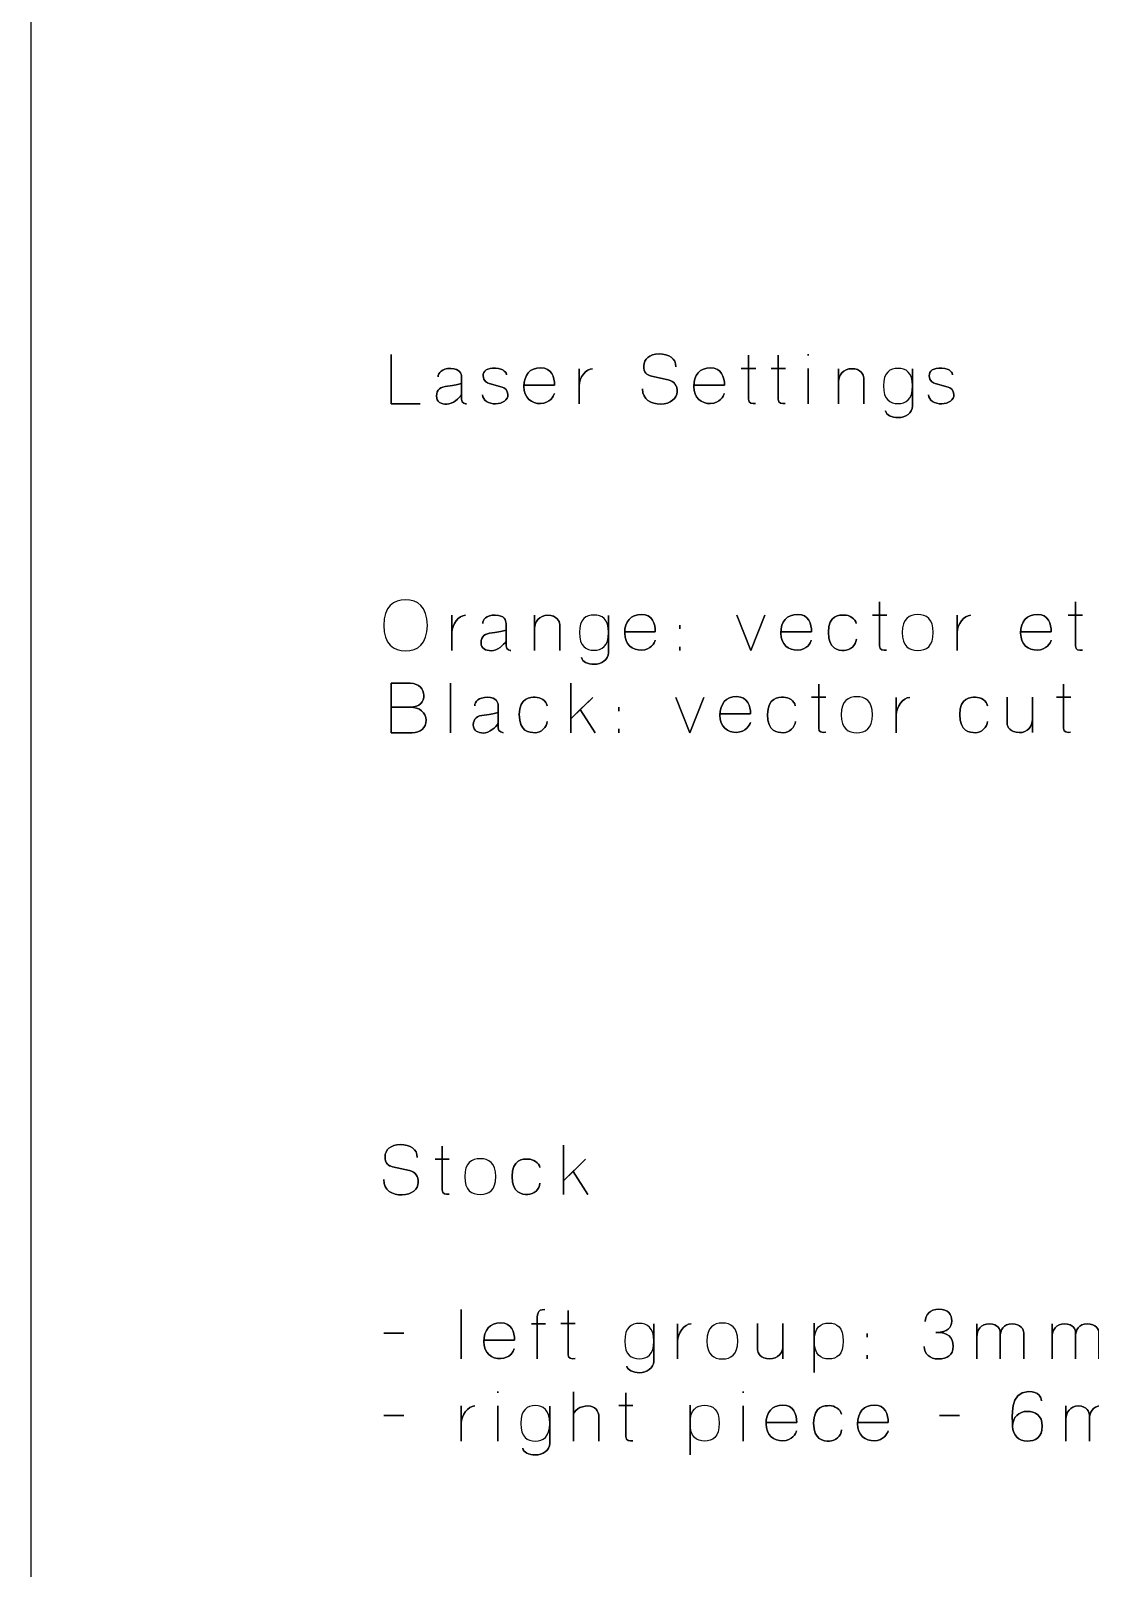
# Model space of a CAD drawing. Extents: x 15 to 785, y -585 to -15.
# Drawn here: x 15 to 113.2, y -442.5 to -300 of the extents above; entities that cross this region are included whole.
import ezdxf

# ---------------------------------------------------------------- set-up
doc = ezdxf.new("R2010")
doc.units = 0
doc.header["$MEASUREMENT"] = 0
doc.layers.add('LAYER_1', color=7, linetype='CONTINUOUS')

# ---------------------------------------------------------------- blocks, each defined once
blk = doc.blocks.new('BLOCK_2')
at = {"layer": 'LAYER_1', "color": 250}
blk.add_open_spline([(785, -570), (785, -578.28), (778.28, -585), (770, -585), (770, -585), (30, -585), (30, -585), (21.72, -585), (15, -578.28), (15, -570), (15, -570), (15, -30), (15, -30), (15, -21.72), (21.72, -15), (30, -15), (30, -15), (770, -15), (770, -15), (778.28, -15), (785, -21.72), (785, -30), (785, -30), (785, -570), (785, -570)], degree=3, knots=[0, 0, 0, 0, 1, 1, 1, 2, 2, 2, 3, 3, 3, 4, 4, 4, 5, 5, 5, 6, 6, 6, 7, 7, 7, 8, 8, 8, 8], dxfattribs=at)
blk = doc.blocks.new('BLOCK_5')
at = {"layer": 'LAYER_1', "color": 250}
for points, knots in [([(47.72, -406.48), (47.72, -407.49), (48.5, -407.9), (49.41, -407.9), (50.33, -407.9), (50.91, -407.32), (50.92, -406.75), (50.94, -406.2), (50.66, -405.75), (50.09, -405.63), (50.09, -405.63), (48.54, -405.29), (48.54, -405.29), (48.1, -405.2), (47.84, -404.94), (47.84, -404.35), (47.84, -403.75), (48.34, -403.24), (49.25, -403.24), (50.17, -403.24), (50.84, -403.67), (50.81, -404.42), (50.84, -403.67), (50.17, -403.24), (49.25, -403.24), (48.34, -403.24), (47.84, -403.75), (47.84, -404.35), (47.84, -404.94), (48.08, -405.19), (48.54, -405.29), (48.54, -405.29), (50.09, -405.63), (50.09, -405.63), (50.67, -405.75), (50.94, -406.2), (50.92, -406.75), (50.91, -407.32), (50.33, -407.9), (49.41, -407.9), (48.5, -407.9), (47.72, -407.49), (47.72, -406.48)], [0, 0, 0, 0, 1, 1, 1, 2, 2, 2, 3, 3, 3, 4, 4, 4, 5, 5, 5, 6, 6, 6, 7, 7, 7, 8, 8, 8, 9, 9, 9, 10, 10, 10, 11, 11, 11, 12, 12, 12, 13, 13, 13, 14, 14, 14, 14]), ([(52.47, -404.57), (52.47, -404.57), (53.79, -404.57), (53.79, -404.57), (53.79, -404.57), (52.47, -404.57), (52.47, -404.57)], [0, 0, 0, 0, 1, 1, 1, 2, 2, 2, 2]), ([(53.78, -407.83), (53.47, -407.85), (53.13, -407.86), (53.13, -407.43), (53.13, -407), (53.13, -403.37), (53.13, -403.37), (53.13, -403.37), (53.13, -407), (53.13, -407.43), (53.13, -407.86), (53.47, -407.85), (53.78, -407.83)], [0, 0, 0, 0, 1, 1, 1, 2, 2, 2, 3, 3, 3, 4, 4, 4, 4]), ([(55.22, -406.2), (55.22, -404.91), (55.88, -404.54), (56.66, -404.54), (57.46, -404.54), (58.11, -404.91), (58.11, -406.2), (58.11, -407.49), (57.46, -407.86), (56.66, -407.86), (55.88, -407.86), (55.22, -407.49), (55.22, -406.2)], [0, 0, 0, 0, 1, 1, 1, 2, 2, 2, 3, 3, 3, 4, 4, 4, 4]), ([(55.22, -406.2), (55.22, -404.91), (55.88, -404.54), (56.66, -404.54), (57.46, -404.54), (58.11, -404.91), (58.11, -406.2), (58.11, -407.49), (57.46, -407.86), (56.66, -407.86), (55.88, -407.86), (55.22, -407.49), (55.22, -406.2)], [0, 0, 0, 0, 1, 1, 1, 2, 2, 2, 3, 3, 3, 4, 4, 4, 4]), ([(61.07, -407.86), (60.54, -407.86), (59.62, -407.77), (59.62, -406.18), (59.62, -404.59), (60.65, -404.57), (61.1, -404.57), (61.55, -404.57), (62.14, -404.92), (62.18, -405.36), (62.14, -404.92), (61.55, -404.57), (61.1, -404.57), (60.65, -404.57), (59.62, -404.59), (59.62, -406.18), (59.62, -407.77), (60.54, -407.86), (61.07, -407.86), (61.61, -407.86), (62.18, -407.36), (62.2, -406.82), (62.18, -407.36), (61.61, -407.86), (61.07, -407.86)], [0, 0, 0, 0, 1, 1, 1, 2, 2, 2, 3, 3, 3, 4, 4, 4, 5, 5, 5, 6, 6, 6, 7, 7, 7, 8, 8, 8, 8]), ([(64.38, -407.86), (64.38, -407.86), (64.38, -406.58), (64.38, -406.58), (64.38, -406.58), (65.26, -405.73), (65.26, -405.73), (65.26, -405.73), (66.64, -407.86), (66.64, -407.86), (66.64, -407.86), (65.26, -405.73), (65.26, -405.73), (65.26, -405.73), (66.42, -404.6), (66.42, -404.6), (66.42, -404.6), (64.38, -406.58), (64.38, -406.58), (64.38, -406.58), (64.38, -403.28), (64.38, -403.28), (64.38, -403.28), (64.38, -407.86), (64.38, -407.86)], [0, 0, 0, 0, 1, 1, 1, 2, 2, 2, 3, 3, 3, 4, 4, 4, 5, 5, 5, 6, 6, 6, 7, 7, 7, 8, 8, 8, 8]), ([(54.89, -423.1), (54.89, -423.1), (54.89, -418.52), (54.89, -418.52), (54.89, -418.52), (54.89, -423.1), (54.89, -423.1)], [0, 0, 0, 0, 1, 1, 1, 2, 2, 2, 2]), ([(61.93, -423.1), (61.93, -423.1), (61.93, -419.84), (61.93, -419.84), (61.93, -418.91), (61.93, -418.52), (62.64, -418.52), (61.93, -418.52), (61.93, -418.91), (61.93, -419.84), (61.93, -419.84), (61.93, -423.1), (61.93, -423.1)], [0, 0, 0, 0, 1, 1, 1, 2, 2, 2, 3, 3, 3, 4, 4, 4, 4]), ([(65.45, -423.07), (65.13, -423.09), (64.8, -423.1), (64.8, -422.67), (64.8, -422.24), (64.8, -418.61), (64.8, -418.61), (64.8, -418.61), (64.8, -422.24), (64.8, -422.67), (64.8, -423.1), (65.13, -423.09), (65.45, -423.07)], [0, 0, 0, 0, 1, 1, 1, 2, 2, 2, 3, 3, 3, 4, 4, 4, 4]), ([(97.82, -421.95), (97.82, -422.63), (98.32, -423.1), (99.13, -423.1), (99.95, -423.1), (100.5, -422.76), (100.5, -421.92), (100.5, -421.09), (100.01, -420.64), (98.9, -420.64), (100, -420.64), (100.36, -420.19), (100.36, -419.58), (100.36, -418.97), (100.05, -418.5), (99.18, -418.5), (98.33, -418.5), (97.91, -419.03), (97.91, -419.64), (97.91, -419.03), (98.33, -418.5), (99.18, -418.5), (100.05, -418.5), (100.36, -418.97), (100.36, -419.58), (100.36, -420.19), (100, -420.64), (98.9, -420.64), (100.01, -420.64), (100.5, -421.09), (100.5, -421.92), (100.5, -422.76), (99.95, -423.1), (99.13, -423.1), (98.32, -423.1), (97.82, -422.63), (97.82, -421.95)], [0, 0, 0, 0, 1, 1, 1, 2, 2, 2, 3, 3, 3, 4, 4, 4, 5, 5, 5, 6, 6, 6, 7, 7, 7, 8, 8, 8, 9, 9, 9, 10, 10, 10, 11, 11, 11, 12, 12, 12, 12]), ([(57.01, -421.36), (57.01, -421.36), (59.85, -421.36), (59.85, -421.36), (59.85, -420.65), (59.57, -419.75), (58.56, -419.75), (57.55, -419.75), (57, -420.44), (57, -421.49), (57, -422.54), (57.71, -423.1), (58.56, -423.07), (59.41, -423.05), (59.78, -422.39), (59.82, -422.15), (59.78, -422.39), (59.41, -423.05), (58.56, -423.07), (57.71, -423.1), (57, -422.54), (57, -421.49), (57, -420.44), (57.55, -419.75), (58.56, -419.75), (59.57, -419.75), (59.85, -420.65), (59.85, -421.36), (59.85, -421.36), (57.01, -421.36), (57.01, -421.36)], [0, 0, 0, 0, 1, 1, 1, 2, 2, 2, 3, 3, 3, 4, 4, 4, 5, 5, 5, 6, 6, 6, 7, 7, 7, 8, 8, 8, 9, 9, 9, 10, 10, 10, 10]), ([(61.41, -419.84), (61.41, -419.84), (62.7, -419.84), (62.7, -419.84), (62.7, -419.84), (61.41, -419.84), (61.41, -419.84)], [0, 0, 0, 0, 1, 1, 1, 2, 2, 2, 2]), ([(64.13, -419.81), (64.13, -419.81), (65.46, -419.81), (65.46, -419.81), (65.46, -419.81), (64.13, -419.81), (64.13, -419.81)], [0, 0, 0, 0, 1, 1, 1, 2, 2, 2, 2]), ([(71.4, -419.81), (72.14, -419.81), (72.75, -420.18), (72.75, -421.45), (72.75, -422.72), (72.14, -423.09), (71.4, -423.09), (70.67, -423.09), (70.06, -422.72), (70.06, -421.45), (70.06, -420.18), (70.67, -419.81), (71.4, -419.81)], [0, 0, 0, 0, 1, 1, 1, 2, 2, 2, 3, 3, 3, 4, 4, 4, 4]), ([(71.4, -419.81), (72.14, -419.81), (72.75, -420.18), (72.75, -421.45), (72.75, -422.72), (72.14, -423.09), (71.4, -423.09), (70.67, -423.09), (70.06, -422.72), (70.06, -421.45), (70.06, -420.18), (70.67, -419.81), (71.4, -419.81)], [0, 0, 0, 0, 1, 1, 1, 2, 2, 2, 3, 3, 3, 4, 4, 4, 4]), ([(70.25, -423.76), (70.32, -424.14), (70.79, -424.36), (71.42, -424.38), (72.07, -424.4), (72.75, -423.93), (72.75, -423.33), (72.75, -422.74), (72.75, -419.86), (72.75, -419.86), (72.75, -419.86), (72.75, -422.74), (72.75, -423.33), (72.75, -423.93), (72.07, -424.4), (71.42, -424.38), (70.79, -424.36), (70.32, -424.14), (70.25, -423.76)], [0, 0, 0, 0, 1, 1, 1, 2, 2, 2, 3, 3, 3, 4, 4, 4, 5, 5, 5, 6, 6, 6, 6]), ([(74.95, -421.44), (74.93, -420.71), (75.61, -419.84), (76.2, -419.84), (75.61, -419.84), (74.93, -420.71), (74.95, -421.44)], [0, 0, 0, 0, 1, 1, 1, 2, 2, 2, 2]), ([(74.95, -423.1), (74.95, -423.1), (74.95, -419.84), (74.95, -419.84), (74.95, -419.84), (74.95, -423.1), (74.95, -423.1)], [0, 0, 0, 0, 1, 1, 1, 2, 2, 2, 2]), ([(77.66, -421.44), (77.66, -420.15), (78.31, -419.78), (79.1, -419.78), (79.89, -419.78), (80.54, -420.15), (80.54, -421.44), (80.54, -422.72), (79.89, -423.1), (79.1, -423.1), (78.31, -423.1), (77.66, -422.72), (77.66, -421.44)], [0, 0, 0, 0, 1, 1, 1, 2, 2, 2, 3, 3, 3, 4, 4, 4, 4]), ([(77.66, -421.44), (77.66, -420.15), (78.31, -419.78), (79.1, -419.78), (79.89, -419.78), (80.54, -420.15), (80.54, -421.44), (80.54, -422.72), (79.89, -423.1), (79.1, -423.1), (78.31, -423.1), (77.66, -422.72), (77.66, -421.44)], [0, 0, 0, 0, 1, 1, 1, 2, 2, 2, 3, 3, 3, 4, 4, 4, 4]), ([(82.37, -419.83), (82.37, -419.83), (82.37, -421.96), (82.37, -422.25), (82.37, -422.54), (82.67, -423.09), (83.47, -423.09), (84.29, -423.1), (84.72, -422.47), (84.72, -421.89), (84.72, -422.47), (84.29, -423.1), (83.47, -423.09), (82.67, -423.09), (82.37, -422.54), (82.37, -422.25), (82.37, -421.96), (82.37, -419.83), (82.37, -419.83)], [0, 0, 0, 0, 1, 1, 1, 2, 2, 2, 3, 3, 3, 4, 4, 4, 5, 5, 5, 6, 6, 6, 6]), ([(84.72, -419.83), (84.72, -419.83), (84.72, -423.09), (84.72, -423.09), (84.72, -423.09), (84.72, -419.83), (84.72, -419.83)], [0, 0, 0, 0, 1, 1, 1, 2, 2, 2, 2]), ([(87.62, -424.36), (87.62, -424.36), (87.62, -419.78), (87.62, -419.78), (87.62, -419.78), (87.62, -424.36), (87.62, -424.36)], [0, 0, 0, 0, 1, 1, 1, 2, 2, 2, 2]), ([(88.97, -423.1), (89.7, -423.1), (90.31, -422.72), (90.31, -421.44), (90.31, -420.15), (89.7, -419.78), (88.97, -419.78), (88.23, -419.78), (87.63, -420.15), (87.63, -421.44), (87.63, -422.72), (88.23, -423.1), (88.97, -423.1)], [0, 0, 0, 0, 1, 1, 1, 2, 2, 2, 3, 3, 3, 4, 4, 4, 4]), ([(88.97, -423.1), (89.7, -423.1), (90.31, -422.72), (90.31, -421.44), (90.31, -420.15), (89.7, -419.78), (88.97, -419.78), (88.23, -419.78), (87.63, -420.15), (87.63, -421.44), (87.63, -422.72), (88.23, -423.1), (88.97, -423.1)], [0, 0, 0, 0, 1, 1, 1, 2, 2, 2, 3, 3, 3, 4, 4, 4, 4]), ([(104.85, -420.69), (104.85, -420.39), (104.66, -419.85), (103.86, -419.84), (103.05, -419.84), (102.69, -420.46), (102.69, -421.05), (102.69, -420.46), (103.05, -419.84), (103.86, -419.84), (104.66, -419.85), (104.85, -420.39), (104.85, -420.69), (104.85, -420.98), (104.85, -423.1), (104.85, -423.1), (104.85, -423.1), (104.85, -420.98), (104.85, -420.69)], [0, 0, 0, 0, 1, 1, 1, 2, 2, 2, 3, 3, 3, 4, 4, 4, 5, 5, 5, 6, 6, 6, 6]), ([(102.69, -419.84), (102.69, -419.84), (102.69, -423.1), (102.69, -423.1), (102.69, -423.1), (102.69, -419.84), (102.69, -419.84)], [0, 0, 0, 0, 1, 1, 1, 2, 2, 2, 2]), ([(107.04, -420.69), (107.04, -420.39), (106.76, -419.85), (105.95, -419.84), (105.15, -419.84), (104.85, -420.46), (104.85, -421.05), (104.85, -420.46), (105.15, -419.84), (105.95, -419.84), (106.76, -419.85), (107.04, -420.39), (107.04, -420.69), (107.04, -420.98), (107.04, -423.1), (107.04, -423.1), (107.04, -423.1), (107.04, -420.98), (107.04, -420.69)], [0, 0, 0, 0, 1, 1, 1, 2, 2, 2, 3, 3, 3, 4, 4, 4, 5, 5, 5, 6, 6, 6, 6]), ([(111.83, -423.1), (111.83, -423.1), (111.83, -420.98), (111.83, -420.69), (111.83, -420.39), (111.64, -419.85), (110.83, -419.84), (110.02, -419.84), (109.66, -420.46), (109.66, -421.05), (109.66, -420.46), (110.02, -419.84), (110.83, -419.84), (111.64, -419.85), (111.83, -420.39), (111.83, -420.69), (111.83, -420.98), (111.83, -423.1), (111.83, -423.1)], [0, 0, 0, 0, 1, 1, 1, 2, 2, 2, 3, 3, 3, 4, 4, 4, 5, 5, 5, 6, 6, 6, 6]), ([(109.66, -423.1), (109.66, -423.1), (109.66, -419.84), (109.66, -419.84), (109.66, -419.84), (109.66, -423.1), (109.66, -423.1)], [0, 0, 0, 0, 1, 1, 1, 2, 2, 2, 2]), ([(114.01, -423.1), (114.01, -423.1), (114.01, -420.98), (114.01, -420.69), (114.01, -420.39), (113.73, -419.85), (112.93, -419.84), (112.12, -419.84), (111.83, -420.46), (111.83, -421.05), (111.83, -420.46), (112.12, -419.84), (112.93, -419.84), (113.73, -419.85), (114.01, -420.39), (114.01, -420.69), (114.01, -420.98), (114.01, -423.1), (114.01, -423.1)], [0, 0, 0, 0, 1, 1, 1, 2, 2, 2, 3, 3, 3, 4, 4, 4, 5, 5, 5, 6, 6, 6, 6]), ([(47.72, -420.71), (47.72, -420.71), (49.57, -420.71), (49.57, -420.71), (49.57, -420.71), (47.72, -420.71), (47.72, -420.71)], [0, 0, 0, 0, 1, 1, 1, 2, 2, 2, 2]), ([(92.53, -421.09), (92.53, -421.09), (92.53, -420.74), (92.53, -420.74), (92.53, -420.74), (92.53, -421.09), (92.53, -421.09)], [0, 0, 0, 0, 1, 1, 1, 2, 2, 2, 2]), ([(92.53, -423.1), (92.53, -423.1), (92.53, -422.75), (92.53, -422.75), (92.53, -422.75), (92.53, -423.1), (92.53, -423.1)], [0, 0, 0, 0, 1, 1, 1, 2, 2, 2, 2]), ([(56.15, -427.46), (55.56, -427.46), (54.89, -428.33), (54.9, -429.06), (54.89, -428.33), (55.56, -427.46), (56.15, -427.46)], [0, 0, 0, 0, 1, 1, 1, 2, 2, 2, 2]), ([(54.9, -427.46), (54.9, -427.46), (54.9, -430.72), (54.9, -430.72), (54.9, -430.72), (54.9, -427.46), (54.9, -427.46)], [0, 0, 0, 0, 1, 1, 1, 2, 2, 2, 2]), ([(58.3, -426.25), (58.3, -426.25), (58.3, -426.13), (58.3, -426.13), (58.3, -426.13), (58.3, -426.25), (58.3, -426.25)], [0, 0, 0, 0, 1, 1, 1, 2, 2, 2, 2]), ([(58.3, -430.71), (58.3, -430.71), (58.3, -427.46), (58.3, -427.46), (58.3, -427.46), (58.3, -430.73), (58.3, -430.71)], [0, 0, 0, 0, 1, 1, 1, 2, 2, 2, 2]), ([(61.76, -427.43), (62.49, -427.43), (63.1, -427.8), (63.1, -429.07), (63.1, -430.34), (62.49, -430.71), (61.76, -430.71), (61.02, -430.71), (60.42, -430.34), (60.42, -429.07), (60.42, -427.8), (61.02, -427.43), (61.76, -427.43)], [0, 0, 0, 0, 1, 1, 1, 2, 2, 2, 3, 3, 3, 4, 4, 4, 4]), ([(61.76, -427.43), (62.49, -427.43), (63.1, -427.8), (63.1, -429.07), (63.1, -430.34), (62.49, -430.71), (61.76, -430.71), (61.02, -430.71), (60.42, -430.34), (60.42, -429.07), (60.42, -427.8), (61.02, -427.43), (61.76, -427.43)], [0, 0, 0, 0, 1, 1, 1, 2, 2, 2, 3, 3, 3, 4, 4, 4, 4]), ([(60.61, -431.38), (60.68, -431.76), (61.14, -431.98), (61.78, -432), (62.42, -432.02), (63.1, -431.55), (63.1, -430.95), (63.1, -430.36), (63.1, -427.48), (63.1, -427.48), (63.1, -427.48), (63.1, -430.36), (63.1, -430.95), (63.1, -431.55), (62.42, -432.02), (61.78, -432), (61.14, -431.98), (60.68, -431.76), (60.61, -431.38)], [0, 0, 0, 0, 1, 1, 1, 2, 2, 2, 3, 3, 3, 4, 4, 4, 5, 5, 5, 6, 6, 6, 6]), ([(65.29, -430.72), (65.29, -430.72), (65.29, -426.14), (65.29, -426.14), (65.29, -426.14), (65.29, -430.72), (65.29, -430.72)], [0, 0, 0, 0, 1, 1, 1, 2, 2, 2, 2]), ([(67.66, -430.72), (67.66, -430.72), (67.66, -429.07), (67.66, -428.49), (67.66, -427.91), (67.31, -427.47), (66.63, -427.46), (65.94, -427.45), (65.29, -427.87), (65.29, -428.42), (65.29, -427.87), (65.94, -427.45), (66.63, -427.46), (67.31, -427.47), (67.66, -427.91), (67.66, -428.49), (67.66, -429.07), (67.66, -430.72), (67.66, -430.72)], [0, 0, 0, 0, 1, 1, 1, 2, 2, 2, 3, 3, 3, 4, 4, 4, 5, 5, 5, 6, 6, 6, 6]), ([(69.5, -427.43), (69.5, -427.43), (70.82, -427.43), (70.82, -427.43), (70.82, -427.43), (69.5, -427.43), (69.5, -427.43)], [0, 0, 0, 0, 1, 1, 1, 2, 2, 2, 2]), ([(70.81, -430.69), (70.5, -430.71), (70.16, -430.72), (70.16, -430.29), (70.16, -429.86), (70.16, -426.23), (70.16, -426.23), (70.16, -426.23), (70.16, -429.86), (70.16, -430.29), (70.16, -430.72), (70.5, -430.71), (70.81, -430.69)], [0, 0, 0, 0, 1, 1, 1, 2, 2, 2, 3, 3, 3, 4, 4, 4, 4]), ([(76.11, -431.98), (76.11, -431.98), (76.11, -427.4), (76.11, -427.4), (76.11, -427.4), (76.11, -431.98), (76.11, -431.98)], [0, 0, 0, 0, 1, 1, 1, 2, 2, 2, 2]), ([(77.46, -430.72), (78.2, -430.72), (78.81, -430.34), (78.81, -429.06), (78.81, -427.77), (78.2, -427.4), (77.46, -427.4), (76.72, -427.4), (76.12, -427.77), (76.12, -429.06), (76.12, -430.34), (76.72, -430.72), (77.46, -430.72)], [0, 0, 0, 0, 1, 1, 1, 2, 2, 2, 3, 3, 3, 4, 4, 4, 4]), ([(77.46, -430.72), (78.2, -430.72), (78.81, -430.34), (78.81, -429.06), (78.81, -427.77), (78.2, -427.4), (77.46, -427.4), (76.72, -427.4), (76.12, -427.77), (76.12, -429.06), (76.12, -430.34), (76.72, -430.72), (77.46, -430.72)], [0, 0, 0, 0, 1, 1, 1, 2, 2, 2, 3, 3, 3, 4, 4, 4, 4]), ([(81.03, -426.25), (81.03, -426.25), (81.03, -426.13), (81.03, -426.13), (81.03, -426.13), (81.03, -426.25), (81.03, -426.25)], [0, 0, 0, 0, 1, 1, 1, 2, 2, 2, 2]), ([(81.03, -430.71), (81.03, -430.71), (81.03, -427.46), (81.03, -427.46), (81.03, -427.46), (81.03, -430.73), (81.03, -430.71)], [0, 0, 0, 0, 1, 1, 1, 2, 2, 2, 2]), ([(85.99, -428.98), (85.99, -428.27), (85.72, -427.37), (84.71, -427.37), (83.7, -427.37), (83.15, -428.06), (83.15, -429.11), (83.15, -430.16), (83.86, -430.72), (84.71, -430.69), (85.56, -430.67), (85.92, -430.01), (85.97, -429.77), (85.92, -430.01), (85.56, -430.67), (84.71, -430.69), (83.86, -430.72), (83.15, -430.16), (83.15, -429.11), (83.15, -428.06), (83.7, -427.37), (84.71, -427.37), (85.72, -427.37), (85.99, -428.27), (85.99, -428.98), (85.99, -428.98), (83.16, -428.98), (83.16, -428.98), (83.16, -428.98), (85.99, -428.98), (85.99, -428.98)], [0, 0, 0, 0, 1, 1, 1, 2, 2, 2, 3, 3, 3, 4, 4, 4, 5, 5, 5, 6, 6, 6, 7, 7, 7, 8, 8, 8, 9, 9, 9, 10, 10, 10, 10]), ([(89.02, -430.72), (88.48, -430.72), (87.56, -430.63), (87.56, -429.04), (87.56, -427.45), (88.59, -427.43), (89.04, -427.43), (89.49, -427.43), (90.09, -427.78), (90.13, -428.22), (90.09, -427.78), (89.49, -427.43), (89.04, -427.43), (88.59, -427.43), (87.56, -427.45), (87.56, -429.04), (87.56, -430.63), (88.48, -430.72), (89.02, -430.72), (89.56, -430.72), (90.13, -430.22), (90.15, -429.68), (90.13, -430.22), (89.56, -430.72), (89.02, -430.72)], [0, 0, 0, 0, 1, 1, 1, 2, 2, 2, 3, 3, 3, 4, 4, 4, 5, 5, 5, 6, 6, 6, 7, 7, 7, 8, 8, 8, 8]), ([(91.65, -428.98), (91.65, -428.98), (94.48, -428.98), (94.48, -428.98), (94.48, -428.27), (94.2, -427.37), (93.2, -427.37), (92.19, -427.37), (91.64, -428.06), (91.64, -429.11), (91.64, -430.16), (92.35, -430.72), (93.2, -430.69), (94.05, -430.67), (94.41, -430.01), (94.46, -429.77), (94.41, -430.01), (94.05, -430.67), (93.2, -430.69), (92.35, -430.72), (91.64, -430.16), (91.64, -429.11), (91.64, -428.06), (92.19, -427.37), (93.2, -427.37), (94.2, -427.37), (94.48, -428.27), (94.48, -428.98), (94.48, -428.98), (91.65, -428.98), (91.65, -428.98)], [0, 0, 0, 0, 1, 1, 1, 2, 2, 2, 3, 3, 3, 4, 4, 4, 5, 5, 5, 6, 6, 6, 7, 7, 7, 8, 8, 8, 9, 9, 9, 10, 10, 10, 10]), ([(107.35, -427.96), (108.12, -427.96), (108.75, -428.32), (108.75, -429.34), (108.75, -430.36), (108.12, -430.72), (107.35, -430.72), (106.58, -430.72), (106.03, -430.17), (106, -429.34), (105.98, -428.52), (105.7, -426.13), (107.48, -426.13), (108.45, -426.13), (108.64, -426.65), (108.68, -426.97), (108.64, -426.65), (108.45, -426.13), (107.48, -426.13), (105.7, -426.13), (105.98, -428.52), (106, -429.34), (106.03, -430.17), (106.58, -430.72), (107.35, -430.72), (108.12, -430.72), (108.75, -430.36), (108.75, -429.34), (108.75, -428.32), (108.12, -427.96), (107.35, -427.96), (106.58, -427.96), (106, -428.52), (106, -429.34), (106, -428.52), (106.58, -427.96), (107.35, -427.96)], [0, 0, 0, 0, 1, 1, 1, 2, 2, 2, 3, 3, 3, 4, 4, 4, 5, 5, 5, 6, 6, 6, 7, 7, 7, 8, 8, 8, 9, 9, 9, 10, 10, 10, 11, 11, 11, 12, 12, 12, 12]), ([(113.12, -428.31), (113.12, -428.01), (112.92, -427.47), (112.12, -427.46), (111.31, -427.46), (110.95, -428.08), (110.95, -428.67), (110.95, -428.08), (111.31, -427.46), (112.12, -427.46), (112.92, -427.47), (113.12, -428.01), (113.12, -428.31), (113.12, -428.6), (113.12, -430.72), (113.12, -430.72), (113.12, -430.72), (113.12, -428.6), (113.12, -428.31)], [0, 0, 0, 0, 1, 1, 1, 2, 2, 2, 3, 3, 3, 4, 4, 4, 5, 5, 5, 6, 6, 6, 6]), ([(110.95, -427.46), (110.95, -427.46), (110.95, -430.72), (110.95, -430.72), (110.95, -430.72), (110.95, -427.46), (110.95, -427.46)], [0, 0, 0, 0, 1, 1, 1, 2, 2, 2, 2]), ([(115.3, -428.31), (115.3, -428.01), (115.02, -427.47), (114.21, -427.46), (113.41, -427.46), (113.12, -428.08), (113.12, -428.67), (113.12, -428.08), (113.41, -427.46), (114.21, -427.46), (115.02, -427.47), (115.3, -428.01), (115.3, -428.31), (115.3, -428.6), (115.3, -430.72), (115.3, -430.72), (115.3, -430.72), (115.3, -428.6), (115.3, -428.31)], [0, 0, 0, 0, 1, 1, 1, 2, 2, 2, 3, 3, 3, 4, 4, 4, 5, 5, 5, 6, 6, 6, 6]), ([(47.72, -428.33), (47.72, -428.33), (49.57, -428.33), (49.57, -428.33), (49.57, -428.33), (47.72, -428.33), (47.72, -428.33)], [0, 0, 0, 0, 1, 1, 1, 2, 2, 2, 2]), ([(99.23, -428.33), (99.23, -428.33), (101.08, -428.33), (101.08, -428.33), (101.08, -428.33), (99.23, -428.33), (99.23, -428.33)], [0, 0, 0, 0, 1, 1, 1, 2, 2, 2, 2])]:
    blk.add_open_spline(points, degree=3, knots=knots, dxfattribs=at)

msp = doc.modelspace()

# ---------------------------------------------------------------- linework, layer by layer
at = {"layer": 'LAYER_1', "color": 250}
for points, knots in [([(51.08, -334.58), (51.08, -334.58), (48.41, -334.58), (48.41, -334.58), (48.41, -334.58), (48.41, -330), (48.41, -330), (48.41, -330), (48.41, -334.58), (48.41, -334.58), (48.41, -334.58), (51.08, -334.58), (51.08, -334.58)], [0, 0, 0, 0, 1, 1, 1, 2, 2, 2, 3, 3, 3, 4, 4, 4, 4]), ([(71.71, -333.19), (71.71, -334.21), (72.48, -334.61), (73.39, -334.61), (74.31, -334.61), (74.89, -334.04), (74.91, -333.47), (74.93, -332.91), (74.64, -332.47), (74.08, -332.35), (74.08, -332.35), (72.52, -332.01), (72.52, -332.01), (72.08, -331.91), (71.82, -331.66), (71.82, -331.06), (71.82, -330.47), (72.32, -329.95), (73.24, -329.95), (74.15, -329.95), (74.82, -330.38), (74.79, -331.14), (74.82, -330.38), (74.15, -329.95), (73.24, -329.95), (72.32, -329.95), (71.82, -330.47), (71.82, -331.06), (71.82, -331.66), (72.07, -331.91), (72.52, -332.01), (72.52, -332.01), (74.08, -332.35), (74.08, -332.35), (74.65, -332.47), (74.93, -332.91), (74.91, -333.47), (74.89, -334.04), (74.31, -334.61), (73.39, -334.61), (72.48, -334.61), (71.71, -334.21), (71.71, -333.19)], [0, 0, 0, 0, 1, 1, 1, 2, 2, 2, 3, 3, 3, 4, 4, 4, 5, 5, 5, 6, 6, 6, 7, 7, 7, 8, 8, 8, 9, 9, 9, 10, 10, 10, 11, 11, 11, 12, 12, 12, 13, 13, 13, 14, 14, 14, 14]), ([(82.18, -334.54), (81.87, -334.56), (81.53, -334.58), (81.53, -334.15), (81.53, -333.72), (81.53, -330.08), (81.53, -330.08), (81.53, -330.08), (81.53, -333.72), (81.53, -334.15), (81.53, -334.58), (81.87, -334.56), (82.18, -334.54)], [0, 0, 0, 0, 1, 1, 1, 2, 2, 2, 3, 3, 3, 4, 4, 4, 4]), ([(84.93, -334.54), (84.62, -334.56), (84.29, -334.58), (84.29, -334.15), (84.29, -333.72), (84.29, -330.08), (84.29, -330.08), (84.29, -330.08), (84.29, -333.72), (84.29, -334.15), (84.29, -334.58), (84.62, -334.56), (84.93, -334.54)], [0, 0, 0, 0, 1, 1, 1, 2, 2, 2, 3, 3, 3, 4, 4, 4, 4]), ([(87.07, -330.1), (87.07, -330.1), (87.07, -329.99), (87.07, -329.99), (87.07, -329.99), (87.07, -330.1), (87.07, -330.1)], [0, 0, 0, 0, 1, 1, 1, 2, 2, 2, 2]), ([(55.38, -334.58), (55.38, -334.58), (54.92, -334.54), (54.92, -334.16), (54.92, -334.16), (54.92, -332.07), (54.92, -332.07), (54.92, -331.81), (54.79, -331.3), (53.93, -331.3), (53.08, -331.3), (52.76, -331.69), (52.76, -332.09), (52.76, -331.69), (53.08, -331.3), (53.93, -331.3), (54.79, -331.3), (54.92, -331.81), (54.92, -332.07), (54.92, -332.07), (54.92, -334.16), (54.92, -334.16), (54.92, -334.54), (55.38, -334.58), (55.38, -334.58)], [0, 0, 0, 0, 1, 1, 1, 2, 2, 2, 3, 3, 3, 4, 4, 4, 5, 5, 5, 6, 6, 6, 7, 7, 7, 8, 8, 8, 8]), ([(59.09, -331.9), (59.1, -331.74), (58.89, -331.3), (58.09, -331.27), (57.29, -331.25), (56.92, -331.5), (56.92, -331.99), (56.92, -332.49), (57.34, -332.64), (57.49, -332.68), (57.49, -332.68), (58.69, -333.04), (58.69, -333.04), (58.85, -333.08), (59.23, -333.25), (59.23, -333.72), (59.23, -334.19), (58.73, -334.58), (58.09, -334.58), (57.46, -334.58), (56.88, -334.24), (56.88, -333.74), (56.88, -334.24), (57.46, -334.58), (58.09, -334.58), (58.73, -334.58), (59.23, -334.19), (59.23, -333.72), (59.23, -333.25), (58.85, -333.08), (58.69, -333.04), (58.69, -333.04), (57.49, -332.68), (57.49, -332.68), (57.34, -332.64), (56.92, -332.49), (56.92, -331.99), (56.92, -331.5), (57.29, -331.25), (58.09, -331.27), (58.89, -331.3), (59.1, -331.74), (59.09, -331.9)], [0, 0, 0, 0, 1, 1, 1, 2, 2, 2, 3, 3, 3, 4, 4, 4, 5, 5, 5, 6, 6, 6, 7, 7, 7, 8, 8, 8, 9, 9, 9, 10, 10, 10, 11, 11, 11, 12, 12, 12, 13, 13, 13, 14, 14, 14, 14]), ([(63.55, -332.84), (63.55, -332.13), (63.27, -331.23), (62.26, -331.23), (61.26, -331.23), (60.71, -331.91), (60.71, -332.96), (60.71, -334.02), (61.42, -334.58), (62.26, -334.55), (63.12, -334.52), (63.48, -333.86), (63.53, -333.63), (63.48, -333.86), (63.12, -334.52), (62.26, -334.55), (61.42, -334.58), (60.71, -334.02), (60.71, -332.96), (60.71, -331.91), (61.26, -331.23), (62.26, -331.23), (63.27, -331.23), (63.55, -332.13), (63.55, -332.84), (63.55, -332.84), (60.71, -332.84), (60.71, -332.84), (60.71, -332.84), (63.55, -332.84), (63.55, -332.84)], [0, 0, 0, 0, 1, 1, 1, 2, 2, 2, 3, 3, 3, 4, 4, 4, 5, 5, 5, 6, 6, 6, 7, 7, 7, 8, 8, 8, 9, 9, 9, 10, 10, 10, 10]), ([(65.83, -332.91), (65.81, -332.18), (66.48, -331.31), (67.07, -331.32), (66.48, -331.31), (65.81, -332.18), (65.83, -332.91)], [0, 0, 0, 0, 1, 1, 1, 2, 2, 2, 2]), ([(65.83, -334.58), (65.83, -334.58), (65.83, -331.32), (65.83, -331.32), (65.83, -331.32), (65.83, -334.58), (65.83, -334.58)], [0, 0, 0, 0, 1, 1, 1, 2, 2, 2, 2]), ([(76.46, -332.84), (76.46, -332.84), (79.3, -332.84), (79.3, -332.84), (79.3, -332.13), (79.02, -331.23), (78.01, -331.23), (77, -331.23), (76.45, -331.91), (76.45, -332.96), (76.45, -334.02), (77.16, -334.58), (78.01, -334.55), (78.86, -334.52), (79.23, -333.86), (79.27, -333.63), (79.23, -333.86), (78.86, -334.52), (78.01, -334.55), (77.16, -334.58), (76.45, -334.02), (76.45, -332.96), (76.45, -331.91), (77, -331.23), (78.01, -331.23), (79.02, -331.23), (79.3, -332.13), (79.3, -332.84), (79.3, -332.84), (76.46, -332.84), (76.46, -332.84)], [0, 0, 0, 0, 1, 1, 1, 2, 2, 2, 3, 3, 3, 4, 4, 4, 5, 5, 5, 6, 6, 6, 7, 7, 7, 8, 8, 8, 9, 9, 9, 10, 10, 10, 10]), ([(80.86, -331.29), (80.86, -331.29), (82.19, -331.29), (82.19, -331.29), (82.19, -331.29), (80.86, -331.29), (80.86, -331.29)], [0, 0, 0, 0, 1, 1, 1, 2, 2, 2, 2]), ([(83.62, -331.29), (83.62, -331.29), (84.95, -331.29), (84.95, -331.29), (84.95, -331.29), (83.62, -331.29), (83.62, -331.29)], [0, 0, 0, 0, 1, 1, 1, 2, 2, 2, 2]), ([(87.07, -334.57), (87.07, -334.57), (87.07, -331.31), (87.07, -331.31), (87.07, -331.31), (87.07, -334.58), (87.07, -334.57)], [0, 0, 0, 0, 1, 1, 1, 2, 2, 2, 2]), ([(92.2, -334.58), (92.2, -334.58), (92.2, -332.45), (92.2, -332.16), (92.2, -331.87), (91.91, -331.32), (91.11, -331.32), (90.29, -331.31), (89.87, -331.94), (89.87, -332.52), (89.87, -331.94), (90.29, -331.31), (91.11, -331.32), (91.91, -331.32), (92.2, -331.87), (92.2, -332.16), (92.2, -332.45), (92.2, -334.58), (92.2, -334.58)], [0, 0, 0, 0, 1, 1, 1, 2, 2, 2, 3, 3, 3, 4, 4, 4, 5, 5, 5, 6, 6, 6, 6]), ([(89.87, -334.58), (89.87, -334.58), (89.87, -331.32), (89.87, -331.32), (89.87, -331.32), (89.87, -334.58), (89.87, -334.58)], [0, 0, 0, 0, 1, 1, 1, 2, 2, 2, 2]), ([(95.38, -331.29), (96.12, -331.29), (96.73, -331.65), (96.73, -332.92), (96.73, -334.19), (96.12, -334.56), (95.38, -334.56), (94.64, -334.56), (94.04, -334.19), (94.04, -332.92), (94.04, -331.65), (94.64, -331.29), (95.38, -331.29)], [0, 0, 0, 0, 1, 1, 1, 2, 2, 2, 3, 3, 3, 4, 4, 4, 4]), ([(95.38, -331.29), (96.12, -331.29), (96.73, -331.65), (96.73, -332.92), (96.73, -334.19), (96.12, -334.56), (95.38, -334.56), (94.64, -334.56), (94.04, -334.19), (94.04, -332.92), (94.04, -331.65), (94.64, -331.29), (95.38, -331.29)], [0, 0, 0, 0, 1, 1, 1, 2, 2, 2, 3, 3, 3, 4, 4, 4, 4]), ([(94.23, -335.24), (94.3, -335.62), (94.76, -335.83), (95.4, -335.86), (96.05, -335.88), (96.73, -335.4), (96.73, -334.81), (96.73, -334.21), (96.73, -331.34), (96.73, -331.34), (96.73, -331.34), (96.73, -334.21), (96.73, -334.81), (96.73, -335.4), (96.05, -335.88), (95.4, -335.86), (94.76, -335.83), (94.3, -335.62), (94.23, -335.24)], [0, 0, 0, 0, 1, 1, 1, 2, 2, 2, 3, 3, 3, 4, 4, 4, 5, 5, 5, 6, 6, 6, 6]), ([(100.43, -331.9), (100.45, -331.74), (100.24, -331.3), (99.44, -331.27), (98.64, -331.25), (98.27, -331.5), (98.27, -331.99), (98.27, -332.49), (98.68, -332.64), (98.83, -332.68), (98.83, -332.68), (100.03, -333.04), (100.03, -333.04), (100.19, -333.08), (100.57, -333.25), (100.57, -333.72), (100.57, -334.19), (100.07, -334.58), (99.44, -334.58), (98.8, -334.58), (98.22, -334.24), (98.22, -333.74), (98.22, -334.24), (98.8, -334.58), (99.44, -334.58), (100.07, -334.58), (100.57, -334.19), (100.57, -333.72), (100.57, -333.25), (100.19, -333.08), (100.03, -333.04), (100.03, -333.04), (98.83, -332.68), (98.83, -332.68), (98.68, -332.64), (98.27, -332.49), (98.27, -331.99), (98.27, -331.5), (98.64, -331.25), (99.44, -331.27), (100.24, -331.3), (100.45, -331.74), (100.43, -331.9)], [0, 0, 0, 0, 1, 1, 1, 2, 2, 2, 3, 3, 3, 4, 4, 4, 5, 5, 5, 6, 6, 6, 7, 7, 7, 8, 8, 8, 9, 9, 9, 10, 10, 10, 11, 11, 11, 12, 12, 12, 13, 13, 13, 14, 14, 14, 14]), ([(54.92, -333.74), (54.73, -334.02), (54.08, -334.63), (53.56, -334.61), (53.03, -334.59), (52.61, -334.43), (52.61, -333.85), (52.61, -333.25), (52.97, -333.01), (53.64, -332.94), (54.31, -332.88), (54.61, -332.78), (54.92, -332.69), (54.61, -332.78), (54.31, -332.88), (53.64, -332.94), (52.97, -333.01), (52.61, -333.25), (52.61, -333.85), (52.61, -334.43), (53.03, -334.59), (53.56, -334.61), (54.08, -334.63), (54.73, -334.02), (54.92, -333.74)], [0, 0, 0, 0, 1, 1, 1, 2, 2, 2, 3, 3, 3, 4, 4, 4, 5, 5, 5, 6, 6, 6, 7, 7, 7, 8, 8, 8, 8]), ([(48.41, -362.7), (48.41, -362.7), (50.17, -362.7), (50.17, -362.7), (51.08, -362.7), (51.46, -362.15), (51.44, -361.59), (51.41, -361.04), (51.03, -360.48), (50.18, -360.48), (50.18, -360.48), (48.41, -360.48), (48.41, -360.48), (48.41, -360.48), (48.41, -365.06), (48.41, -365.06), (48.41, -365.06), (50.36, -365.06), (50.36, -365.06), (51.08, -365.06), (51.65, -364.62), (51.65, -363.9), (51.64, -363.18), (51.04, -362.7), (50.17, -362.7), (51.04, -362.7), (51.64, -363.18), (51.65, -363.9), (51.65, -364.62), (51.08, -365.06), (50.36, -365.06), (50.36, -365.06), (48.41, -365.06), (48.41, -365.06), (48.41, -365.06), (48.41, -360.48), (48.41, -360.48), (48.41, -360.48), (50.18, -360.48), (50.18, -360.48), (51.03, -360.48), (51.41, -361.04), (51.44, -361.59), (51.46, -362.15), (51.08, -362.7), (50.17, -362.7), (50.17, -362.7), (48.41, -362.7), (48.41, -362.7)], [0, 0, 0, 0, 1, 1, 1, 2, 2, 2, 3, 3, 3, 4, 4, 4, 5, 5, 5, 6, 6, 6, 7, 7, 7, 8, 8, 8, 9, 9, 9, 10, 10, 10, 11, 11, 11, 12, 12, 12, 13, 13, 13, 14, 14, 14, 15, 15, 15, 16, 16, 16, 16]), ([(53.9, -365.06), (53.9, -365.06), (53.9, -360.48), (53.9, -360.48), (53.9, -360.48), (53.9, -365.06), (53.9, -365.06)], [0, 0, 0, 0, 1, 1, 1, 2, 2, 2, 2]), ([(65.05, -365.06), (65.05, -365.06), (65.05, -363.77), (65.05, -363.77), (65.05, -363.77), (65.92, -362.92), (65.92, -362.92), (65.92, -362.92), (67.31, -365.06), (67.31, -365.06), (67.31, -365.06), (65.92, -362.92), (65.92, -362.92), (65.92, -362.92), (67.09, -361.8), (67.09, -361.8), (67.09, -361.8), (65.05, -363.77), (65.05, -363.77), (65.05, -363.77), (65.05, -360.48), (65.05, -360.48), (65.05, -360.48), (65.05, -365.06), (65.05, -365.06)], [0, 0, 0, 0, 1, 1, 1, 2, 2, 2, 3, 3, 3, 4, 4, 4, 5, 5, 5, 6, 6, 6, 7, 7, 7, 8, 8, 8, 8]), ([(58.33, -364.64), (58.33, -364.64), (58.33, -362.55), (58.33, -362.55), (58.33, -362.29), (58.19, -361.78), (57.34, -361.78), (56.48, -361.78), (56.16, -362.17), (56.16, -362.57), (56.16, -362.17), (56.48, -361.78), (57.34, -361.78), (58.19, -361.78), (58.33, -362.29), (58.33, -362.55), (58.33, -362.55), (58.33, -364.64), (58.33, -364.64), (58.33, -365.02), (58.78, -365.06), (58.78, -365.06), (58.78, -365.06), (58.33, -365.02), (58.33, -364.64)], [0, 0, 0, 0, 1, 1, 1, 2, 2, 2, 3, 3, 3, 4, 4, 4, 5, 5, 5, 6, 6, 6, 7, 7, 7, 8, 8, 8, 8]), ([(61.74, -365.06), (61.2, -365.06), (60.28, -364.97), (60.28, -363.37), (60.28, -361.78), (61.31, -361.77), (61.76, -361.77), (62.21, -361.77), (62.81, -362.11), (62.85, -362.56), (62.81, -362.11), (62.21, -361.77), (61.76, -361.77), (61.31, -361.77), (60.28, -361.78), (60.28, -363.37), (60.28, -364.97), (61.2, -365.06), (61.74, -365.06), (62.28, -365.06), (62.85, -364.55), (62.87, -364.02), (62.85, -364.55), (62.28, -365.06), (61.74, -365.06)], [0, 0, 0, 0, 1, 1, 1, 2, 2, 2, 3, 3, 3, 4, 4, 4, 5, 5, 5, 6, 6, 6, 7, 7, 7, 8, 8, 8, 8]), ([(77.38, -361.8), (77.38, -361.8), (76.08, -365.06), (76.08, -365.06), (76.08, -365.06), (74.79, -361.8), (74.79, -361.8), (74.79, -361.8), (76.08, -365.06), (76.08, -365.06), (76.08, -365.06), (77.38, -361.8), (77.38, -361.8)], [0, 0, 0, 0, 1, 1, 1, 2, 2, 2, 3, 3, 3, 4, 4, 4, 4]), ([(78.88, -363.32), (78.88, -363.32), (81.72, -363.32), (81.72, -363.32), (81.72, -362.61), (81.44, -361.71), (80.43, -361.71), (79.43, -361.71), (78.88, -362.39), (78.88, -363.44), (78.88, -364.5), (79.59, -365.06), (80.43, -365.03), (81.28, -365), (81.65, -364.34), (81.7, -364.11), (81.65, -364.34), (81.28, -365), (80.43, -365.03), (79.59, -365.06), (78.88, -364.5), (78.88, -363.44), (78.88, -362.39), (79.43, -361.71), (80.43, -361.71), (81.44, -361.71), (81.72, -362.61), (81.72, -363.32), (81.72, -363.32), (78.88, -363.32), (78.88, -363.32)], [0, 0, 0, 0, 1, 1, 1, 2, 2, 2, 3, 3, 3, 4, 4, 4, 5, 5, 5, 6, 6, 6, 7, 7, 7, 8, 8, 8, 9, 9, 9, 10, 10, 10, 10]), ([(84.74, -365.06), (84.21, -365.06), (83.29, -364.97), (83.29, -363.37), (83.29, -361.78), (84.32, -361.77), (84.77, -361.77), (85.22, -361.77), (85.82, -362.11), (85.86, -362.56), (85.82, -362.11), (85.22, -361.77), (84.77, -361.77), (84.32, -361.77), (83.29, -361.78), (83.29, -363.37), (83.29, -364.97), (84.21, -365.06), (84.74, -365.06), (85.28, -365.06), (85.86, -364.55), (85.87, -364.02), (85.86, -364.55), (85.28, -365.06), (84.74, -365.06)], [0, 0, 0, 0, 1, 1, 1, 2, 2, 2, 3, 3, 3, 4, 4, 4, 5, 5, 5, 6, 6, 6, 7, 7, 7, 8, 8, 8, 8]), ([(87.37, -361.77), (87.37, -361.77), (88.69, -361.77), (88.69, -361.77), (88.69, -361.77), (87.37, -361.77), (87.37, -361.77)], [0, 0, 0, 0, 1, 1, 1, 2, 2, 2, 2]), ([(88.68, -365.02), (88.37, -365.04), (88.03, -365.06), (88.03, -364.63), (88.03, -364.2), (88.03, -360.56), (88.03, -360.56), (88.03, -360.56), (88.03, -364.2), (88.03, -364.63), (88.03, -365.06), (88.37, -365.04), (88.68, -365.02)], [0, 0, 0, 0, 1, 1, 1, 2, 2, 2, 3, 3, 3, 4, 4, 4, 4]), ([(90.12, -363.39), (90.12, -362.11), (90.78, -361.73), (91.56, -361.73), (92.36, -361.73), (93.01, -362.11), (93.01, -363.39), (93.01, -364.68), (92.36, -365.06), (91.56, -365.06), (90.78, -365.06), (90.12, -364.68), (90.12, -363.39)], [0, 0, 0, 0, 1, 1, 1, 2, 2, 2, 3, 3, 3, 4, 4, 4, 4]), ([(90.12, -363.39), (90.12, -362.11), (90.78, -361.73), (91.56, -361.73), (92.36, -361.73), (93.01, -362.11), (93.01, -363.39), (93.01, -364.68), (92.36, -365.06), (91.56, -365.06), (90.78, -365.06), (90.12, -364.68), (90.12, -363.39)], [0, 0, 0, 0, 1, 1, 1, 2, 2, 2, 3, 3, 3, 4, 4, 4, 4]), ([(95.22, -363.39), (95.2, -362.66), (95.87, -361.79), (96.47, -361.8), (95.87, -361.79), (95.2, -362.66), (95.22, -363.39)], [0, 0, 0, 0, 1, 1, 1, 2, 2, 2, 2]), ([(95.22, -365.06), (95.22, -365.06), (95.22, -361.8), (95.22, -361.8), (95.22, -361.8), (95.22, -365.06), (95.22, -365.06)], [0, 0, 0, 0, 1, 1, 1, 2, 2, 2, 2]), ([(102.55, -365.06), (102.02, -365.06), (101.1, -364.97), (101.1, -363.37), (101.1, -361.78), (102.13, -361.77), (102.58, -361.77), (103.03, -361.77), (103.63, -362.11), (103.67, -362.56), (103.63, -362.11), (103.03, -361.77), (102.58, -361.77), (102.13, -361.77), (101.1, -361.78), (101.1, -363.37), (101.1, -364.97), (102.02, -365.06), (102.55, -365.06), (103.09, -365.06), (103.67, -364.55), (103.69, -364.02), (103.67, -364.55), (103.09, -365.06), (102.55, -365.06)], [0, 0, 0, 0, 1, 1, 1, 2, 2, 2, 3, 3, 3, 4, 4, 4, 5, 5, 5, 6, 6, 6, 7, 7, 7, 8, 8, 8, 8]), ([(105.5, -361.78), (105.5, -361.78), (105.5, -363.91), (105.5, -364.2), (105.5, -364.5), (105.79, -365.04), (106.6, -365.05), (107.41, -365.06), (107.84, -364.43), (107.84, -363.84), (107.84, -364.43), (107.41, -365.06), (106.6, -365.05), (105.79, -365.04), (105.5, -364.5), (105.5, -364.2), (105.5, -363.91), (105.5, -361.78), (105.5, -361.78)], [0, 0, 0, 0, 1, 1, 1, 2, 2, 2, 3, 3, 3, 4, 4, 4, 5, 5, 5, 6, 6, 6, 6]), ([(107.84, -361.78), (107.84, -361.78), (107.84, -365.05), (107.84, -365.05), (107.84, -365.05), (107.84, -361.78), (107.84, -361.78)], [0, 0, 0, 0, 1, 1, 1, 2, 2, 2, 2]), ([(110.06, -361.77), (110.06, -361.77), (111.39, -361.77), (111.39, -361.77), (111.39, -361.77), (110.06, -361.77), (110.06, -361.77)], [0, 0, 0, 0, 1, 1, 1, 2, 2, 2, 2]), ([(111.38, -365.02), (111.06, -365.04), (110.73, -365.06), (110.73, -364.63), (110.73, -364.2), (110.73, -360.56), (110.73, -360.56), (110.73, -360.56), (110.73, -364.2), (110.73, -364.63), (110.73, -365.06), (111.06, -365.04), (111.38, -365.02)], [0, 0, 0, 0, 1, 1, 1, 2, 2, 2, 3, 3, 3, 4, 4, 4, 4]), ([(56.96, -365.09), (56.43, -365.07), (56.02, -364.91), (56.02, -364.33), (56.02, -363.73), (56.37, -363.49), (57.04, -363.42), (57.71, -363.36), (58.01, -363.26), (58.33, -363.17), (58.01, -363.26), (57.71, -363.36), (57.04, -363.42), (56.37, -363.49), (56.02, -363.73), (56.02, -364.33), (56.02, -364.91), (56.43, -365.07), (56.96, -365.09), (57.48, -365.11), (58.14, -364.5), (58.33, -364.22), (58.14, -364.5), (57.48, -365.11), (56.96, -365.09)], [0, 0, 0, 0, 1, 1, 1, 2, 2, 2, 3, 3, 3, 4, 4, 4, 5, 5, 5, 6, 6, 6, 7, 7, 7, 8, 8, 8, 8]), ([(69.5, -363.05), (69.5, -363.05), (69.5, -362.7), (69.5, -362.7), (69.5, -362.7), (69.5, -363.05), (69.5, -363.05)], [0, 0, 0, 0, 1, 1, 1, 2, 2, 2, 2]), ([(69.5, -365.06), (69.5, -365.06), (69.5, -364.71), (69.5, -364.71), (69.5, -364.71), (69.5, -365.06), (69.5, -365.06)], [0, 0, 0, 0, 1, 1, 1, 2, 2, 2, 2])]:
    msp.add_open_spline(points, degree=3, knots=knots, dxfattribs=at)
at = {"layer": 'LAYER_1', "color": 20}
for points, knots in [([(47.72, -355.11), (47.72, -353.36), (48.63, -352.74), (49.74, -352.74), (50.85, -352.74), (51.76, -353.36), (51.76, -355.11), (51.76, -356.86), (50.85, -357.47), (49.74, -357.47), (48.63, -357.47), (47.72, -356.86), (47.72, -355.11)], [0, 0, 0, 0, 1, 1, 1, 2, 2, 2, 3, 3, 3, 4, 4, 4, 4]), ([(47.72, -355.11), (47.72, -353.36), (48.63, -352.74), (49.74, -352.74), (50.85, -352.74), (51.76, -353.36), (51.76, -355.11), (51.76, -356.86), (50.85, -357.47), (49.74, -357.47), (48.63, -357.47), (47.72, -356.86), (47.72, -355.11)], [0, 0, 0, 0, 1, 1, 1, 2, 2, 2, 3, 3, 3, 4, 4, 4, 4]), ([(94.33, -357.4), (94.01, -357.42), (93.68, -357.44), (93.68, -357.01), (93.68, -356.58), (93.68, -352.94), (93.68, -352.94), (93.68, -352.94), (93.68, -356.58), (93.68, -357.01), (93.68, -357.44), (94.01, -357.42), (94.33, -357.4)], [0, 0, 0, 0, 1, 1, 1, 2, 2, 2, 3, 3, 3, 4, 4, 4, 4]), ([(112.47, -357.4), (112.16, -357.42), (111.83, -357.44), (111.83, -357.01), (111.83, -356.58), (111.83, -352.94), (111.83, -352.94), (111.83, -352.94), (111.83, -356.58), (111.83, -357.01), (111.83, -357.44), (112.16, -357.42), (112.47, -357.4)], [0, 0, 0, 0, 1, 1, 1, 2, 2, 2, 3, 3, 3, 4, 4, 4, 4]), ([(54.03, -355.77), (54.02, -355.04), (54.69, -354.17), (55.28, -354.18), (54.69, -354.17), (54.02, -355.04), (54.03, -355.77)], [0, 0, 0, 0, 1, 1, 1, 2, 2, 2, 2]), ([(54.03, -357.44), (54.03, -357.44), (54.03, -354.18), (54.03, -354.18), (54.03, -354.18), (54.03, -357.44), (54.03, -357.44)], [0, 0, 0, 0, 1, 1, 1, 2, 2, 2, 2]), ([(59.05, -357.02), (59.05, -357.02), (59.05, -354.93), (59.05, -354.93), (59.05, -354.67), (58.92, -354.16), (58.06, -354.16), (57.2, -354.16), (56.89, -354.55), (56.89, -354.95), (56.89, -354.55), (57.2, -354.16), (58.06, -354.16), (58.92, -354.16), (59.05, -354.67), (59.05, -354.93), (59.05, -354.93), (59.05, -357.02), (59.05, -357.02), (59.05, -357.4), (59.5, -357.44), (59.5, -357.44), (59.5, -357.44), (59.05, -357.4), (59.05, -357.02)], [0, 0, 0, 0, 1, 1, 1, 2, 2, 2, 3, 3, 3, 4, 4, 4, 5, 5, 5, 6, 6, 6, 7, 7, 7, 8, 8, 8, 8]), ([(64.03, -357.44), (64.03, -357.44), (64.03, -355.31), (64.03, -355.02), (64.03, -354.73), (63.74, -354.18), (62.93, -354.18), (62.12, -354.17), (61.69, -354.8), (61.69, -355.38), (61.69, -354.8), (62.12, -354.17), (62.93, -354.18), (63.74, -354.18), (64.03, -354.73), (64.03, -355.02), (64.03, -355.31), (64.03, -357.44), (64.03, -357.44)], [0, 0, 0, 0, 1, 1, 1, 2, 2, 2, 3, 3, 3, 4, 4, 4, 5, 5, 5, 6, 6, 6, 6]), ([(61.69, -357.44), (61.69, -357.44), (61.69, -354.18), (61.69, -354.18), (61.69, -354.18), (61.69, -357.44), (61.69, -357.44)], [0, 0, 0, 0, 1, 1, 1, 2, 2, 2, 2]), ([(67.2, -354.15), (67.94, -354.15), (68.55, -354.51), (68.55, -355.78), (68.55, -357.05), (67.94, -357.42), (67.2, -357.42), (66.47, -357.42), (65.86, -357.05), (65.86, -355.78), (65.86, -354.51), (66.47, -354.15), (67.2, -354.15)], [0, 0, 0, 0, 1, 1, 1, 2, 2, 2, 3, 3, 3, 4, 4, 4, 4]), ([(67.2, -354.15), (67.94, -354.15), (68.55, -354.51), (68.55, -355.78), (68.55, -357.05), (67.94, -357.42), (67.2, -357.42), (66.47, -357.42), (65.86, -357.05), (65.86, -355.78), (65.86, -354.51), (66.47, -354.15), (67.2, -354.15)], [0, 0, 0, 0, 1, 1, 1, 2, 2, 2, 3, 3, 3, 4, 4, 4, 4]), ([(66.06, -358.1), (66.12, -358.48), (66.59, -358.69), (67.22, -358.72), (67.87, -358.74), (68.55, -358.26), (68.55, -357.67), (68.55, -357.07), (68.55, -354.2), (68.55, -354.2), (68.55, -354.2), (68.55, -357.07), (68.55, -357.67), (68.55, -358.26), (67.87, -358.74), (67.22, -358.72), (66.59, -358.69), (66.12, -358.48), (66.06, -358.1)], [0, 0, 0, 0, 1, 1, 1, 2, 2, 2, 3, 3, 3, 4, 4, 4, 5, 5, 5, 6, 6, 6, 6]), ([(72.89, -355.7), (72.89, -354.99), (72.62, -354.09), (71.61, -354.09), (70.6, -354.09), (70.05, -354.77), (70.05, -355.82), (70.05, -356.88), (70.76, -357.44), (71.61, -357.41), (72.46, -357.38), (72.83, -356.72), (72.87, -356.49), (72.83, -356.72), (72.46, -357.38), (71.61, -357.41), (70.76, -357.44), (70.05, -356.88), (70.05, -355.82), (70.05, -354.77), (70.6, -354.09), (71.61, -354.09), (72.62, -354.09), (72.89, -354.99), (72.89, -355.7), (72.89, -355.7), (70.06, -355.7), (70.06, -355.7), (70.06, -355.7), (72.89, -355.7), (72.89, -355.7)], [0, 0, 0, 0, 1, 1, 1, 2, 2, 2, 3, 3, 3, 4, 4, 4, 5, 5, 5, 6, 6, 6, 7, 7, 7, 8, 8, 8, 9, 9, 9, 10, 10, 10, 10]), ([(81.73, -357.44), (81.73, -357.44), (80.44, -354.18), (80.44, -354.18), (80.44, -354.18), (81.73, -357.44), (81.73, -357.44), (81.73, -357.44), (83.03, -354.18), (83.03, -354.18), (83.03, -354.18), (81.73, -357.44), (81.73, -357.44)], [0, 0, 0, 0, 1, 1, 1, 2, 2, 2, 3, 3, 3, 4, 4, 4, 4]), ([(84.53, -355.7), (84.53, -355.7), (87.37, -355.7), (87.37, -355.7), (87.37, -354.99), (87.09, -354.09), (86.08, -354.09), (85.07, -354.09), (84.52, -354.77), (84.52, -355.82), (84.52, -356.88), (85.23, -357.44), (86.08, -357.41), (86.93, -357.38), (87.3, -356.72), (87.34, -356.49), (87.3, -356.72), (86.93, -357.38), (86.08, -357.41), (85.23, -357.44), (84.52, -356.88), (84.52, -355.82), (84.52, -354.77), (85.07, -354.09), (86.08, -354.09), (87.09, -354.09), (87.37, -354.99), (87.37, -355.7), (87.37, -355.7), (84.53, -355.7), (84.53, -355.7)], [0, 0, 0, 0, 1, 1, 1, 2, 2, 2, 3, 3, 3, 4, 4, 4, 5, 5, 5, 6, 6, 6, 7, 7, 7, 8, 8, 8, 9, 9, 9, 10, 10, 10, 10]), ([(91.52, -356.4), (91.5, -356.93), (90.93, -357.44), (90.39, -357.44), (89.85, -357.44), (88.93, -357.35), (88.93, -355.75), (88.93, -354.16), (89.96, -354.15), (90.41, -354.15), (90.86, -354.15), (91.46, -354.49), (91.5, -354.94), (91.46, -354.49), (90.86, -354.15), (90.41, -354.15), (89.96, -354.15), (88.93, -354.16), (88.93, -355.75), (88.93, -357.35), (89.85, -357.44), (90.39, -357.44), (90.93, -357.44), (91.5, -356.93), (91.52, -356.4)], [0, 0, 0, 0, 1, 1, 1, 2, 2, 2, 3, 3, 3, 4, 4, 4, 5, 5, 5, 6, 6, 6, 7, 7, 7, 8, 8, 8, 8]), ([(93.01, -354.15), (93.01, -354.15), (94.34, -354.15), (94.34, -354.15), (94.34, -354.15), (93.01, -354.15), (93.01, -354.15)], [0, 0, 0, 0, 1, 1, 1, 2, 2, 2, 2]), ([(95.77, -355.77), (95.77, -354.49), (96.42, -354.11), (97.21, -354.11), (98, -354.11), (98.65, -354.49), (98.65, -355.77), (98.65, -357.06), (98, -357.44), (97.21, -357.44), (96.42, -357.44), (95.77, -357.06), (95.77, -355.77)], [0, 0, 0, 0, 1, 1, 1, 2, 2, 2, 3, 3, 3, 4, 4, 4, 4]), ([(95.77, -355.77), (95.77, -354.49), (96.42, -354.11), (97.21, -354.11), (98, -354.11), (98.65, -354.49), (98.65, -355.77), (98.65, -357.06), (98, -357.44), (97.21, -357.44), (96.42, -357.44), (95.77, -357.06), (95.77, -355.77)], [0, 0, 0, 0, 1, 1, 1, 2, 2, 2, 3, 3, 3, 4, 4, 4, 4]), ([(100.87, -355.77), (100.85, -355.04), (101.52, -354.17), (102.11, -354.18), (101.52, -354.17), (100.85, -355.04), (100.87, -355.77)], [0, 0, 0, 0, 1, 1, 1, 2, 2, 2, 2]), ([(100.87, -357.44), (100.87, -357.44), (100.87, -354.18), (100.87, -354.18), (100.87, -354.18), (100.87, -357.44), (100.87, -357.44)], [0, 0, 0, 0, 1, 1, 1, 2, 2, 2, 2]), ([(106.75, -355.7), (106.75, -355.7), (109.59, -355.7), (109.59, -355.7), (109.59, -354.99), (109.31, -354.09), (108.3, -354.09), (107.3, -354.09), (106.75, -354.77), (106.75, -355.82), (106.75, -356.88), (107.46, -357.44), (108.3, -357.41), (109.15, -357.38), (109.52, -356.72), (109.57, -356.49), (109.52, -356.72), (109.15, -357.38), (108.3, -357.41), (107.46, -357.44), (106.75, -356.88), (106.75, -355.82), (106.75, -354.77), (107.3, -354.09), (108.3, -354.09), (109.31, -354.09), (109.59, -354.99), (109.59, -355.7), (109.59, -355.7), (106.75, -355.7), (106.75, -355.7)], [0, 0, 0, 0, 1, 1, 1, 2, 2, 2, 3, 3, 3, 4, 4, 4, 5, 5, 5, 6, 6, 6, 7, 7, 7, 8, 8, 8, 9, 9, 9, 10, 10, 10, 10]), ([(111.16, -354.15), (111.16, -354.15), (112.49, -354.15), (112.49, -354.15), (112.49, -354.15), (111.16, -354.15), (111.16, -354.15)], [0, 0, 0, 0, 1, 1, 1, 2, 2, 2, 2]), ([(57.69, -357.47), (57.16, -357.45), (56.74, -357.29), (56.74, -356.71), (56.74, -356.11), (57.1, -355.87), (57.77, -355.8), (58.44, -355.74), (58.73, -355.64), (59.05, -355.55), (58.73, -355.64), (58.44, -355.74), (57.77, -355.8), (57.1, -355.87), (56.74, -356.11), (56.74, -356.71), (56.74, -357.29), (57.16, -357.45), (57.69, -357.47), (58.21, -357.49), (58.86, -356.88), (59.05, -356.6), (58.86, -356.88), (58.21, -357.49), (57.69, -357.47)], [0, 0, 0, 0, 1, 1, 1, 2, 2, 2, 3, 3, 3, 4, 4, 4, 5, 5, 5, 6, 6, 6, 7, 7, 7, 8, 8, 8, 8]), ([(75.15, -355.43), (75.15, -355.43), (75.15, -355.08), (75.15, -355.08), (75.15, -355.08), (75.15, -355.43), (75.15, -355.43)], [0, 0, 0, 0, 1, 1, 1, 2, 2, 2, 2]), ([(75.15, -357.44), (75.15, -357.44), (75.15, -357.09), (75.15, -357.09), (75.15, -357.09), (75.15, -357.44), (75.15, -357.44)], [0, 0, 0, 0, 1, 1, 1, 2, 2, 2, 2])]:
    msp.add_open_spline(points, degree=3, knots=knots, dxfattribs=at)

# ---------------------------------------------------------------- block references
at = {"layer": 'LAYER_1'}
for name in ['BLOCK_2', 'BLOCK_5']:
    msp.add_blockref(name, (0, 0), dxfattribs=at)

doc.saveas('drawing.dxf')
